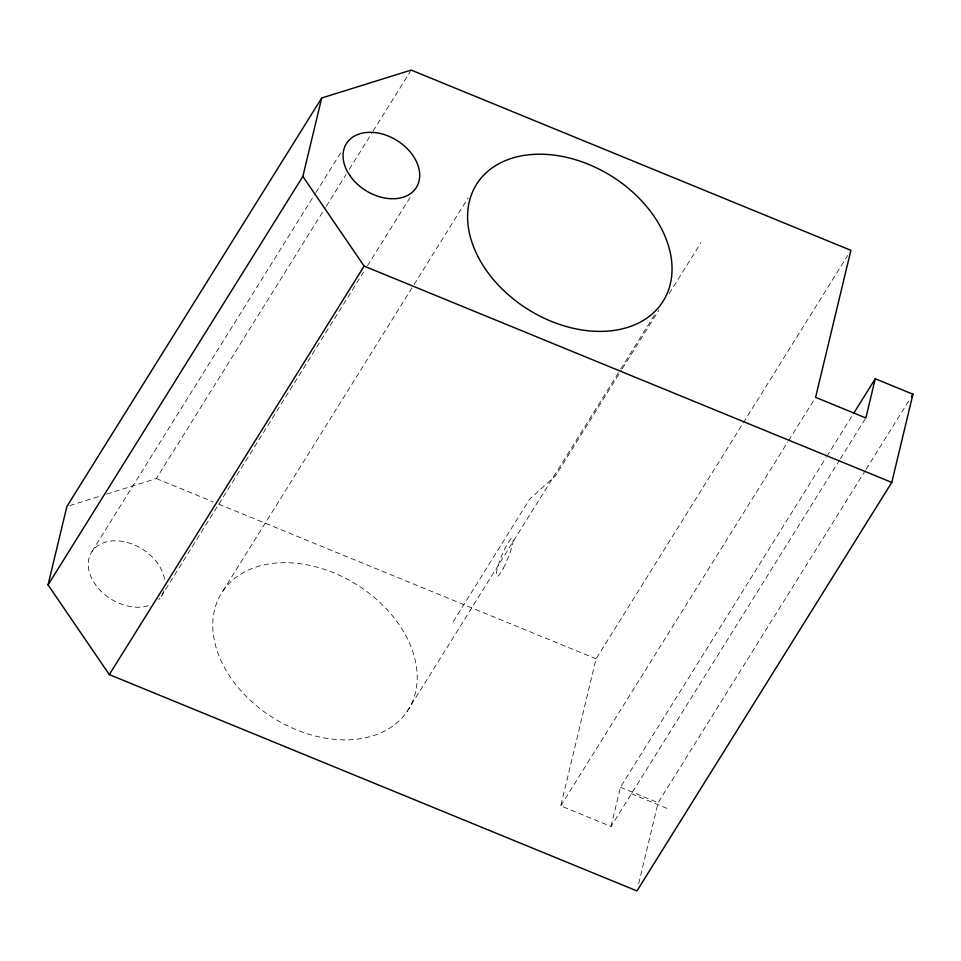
<?xml version="1.0" encoding="UTF-8"?>
<svg xmlns="http://www.w3.org/2000/svg" width="961" height="961" viewBox="0 0 961 961"><rect width="100%" height="100%" fill="white"/><g stroke="black" fill="none" stroke-linecap="round" stroke-linejoin="round"><path stroke-width="0.72" stroke-dasharray="4.8 3.6" d="M839.626 460.007L611.028 826.46L560.768 805.859L596.072 658.838L847.722 255.434M611.028 826.46L620.434 787.251L826.04 457.652M638.681 883.688L658.129 802.699L865.32 470.566M91.98 551.482L315.052 193.894M315.845 192.62L341.251 151.898M106.647 494.086L156.367 478.578L325.455 207.528M326.26 206.255L346.104 174.434M349.275 169.352L372.291 132.438M373.096 131.164L410.407 71.354M161.136 596.553L363.57 272.047M367.534 265.68L410.407 196.969M222.796 591.183L413.314 285.765M414.107 284.492L468.091 197.954M453.172 621.791L529.619 499.24L555.602 475.671L621.527 369.997M407.2 711.356A110.083 78.634 32 0 0 307.172 564.864A110.083 78.634 32 0 0 230.628 677.577A110.083 78.634 32 0 0 407.2 711.356L619.953 370.309M620.746 369.036L654.885 314.319M622.32 368.724L658.85 310.175M669.168 293.622L700.941 242.701M560.768 805.859L787.816 441.904M788.609 440.631L814.808 398.635M826.832 456.379L853.032 414.395M840.419 458.733L865.849 417.963M866.113 469.292L908.986 400.569M69.721 505.606L100.965 495.852M156.367 478.578L213.234 501.894M218.784 504.165L596.072 658.838M620.434 787.251L658.129 802.699M631.413 793.774L669.096 809.222M163.911 590.727A41.275 29.491 32 0 1 158.673 599.544M148.21 605.73A41.275 29.491 32 0 1 91.872 578.702A41.275 29.491 32 0 1 115.957 540.803A41.275 29.491 32 0 1 164.631 579.915M503.288 568.263A20.637 3.351 -67.7 0 0 512.621 538.172A20.637 3.351 -67.7 0 0 498.254 565.272A20.637 3.351 -67.7 0 0 503.288 568.263"/><path stroke-width="1.44" d="M48.05 584.901L66.874 506.483L321.707 97.998L411.2 70.081L850.893 250.34L815.601 397.361L865.849 417.963L875.267 378.754L912.95 394.214L891.772 482.422L636.951 890.919L109.314 674.61L48.05 584.901L302.871 176.404L321.707 97.998M109.314 674.61L364.135 266.113L302.871 176.404M853.824 413.122L875.267 378.754M911.364 396.749L912.95 394.214M364.135 266.113L891.772 482.422M485.449 269.092A110.083 78.634 32 0 0 662.033 302.871A110.083 78.634 32 0 0 561.993 156.379A110.083 78.634 32 0 0 485.449 269.092M349.744 175.395A41.275 29.491 32 0 0 415.957 188.056A41.275 29.491 32 0 0 378.454 133.123A41.275 29.491 32 0 0 349.744 175.395"/></g></svg>
